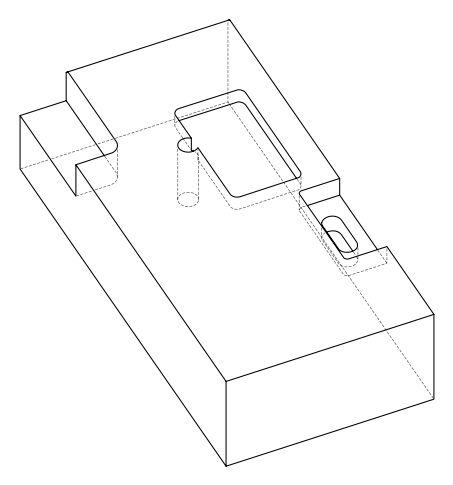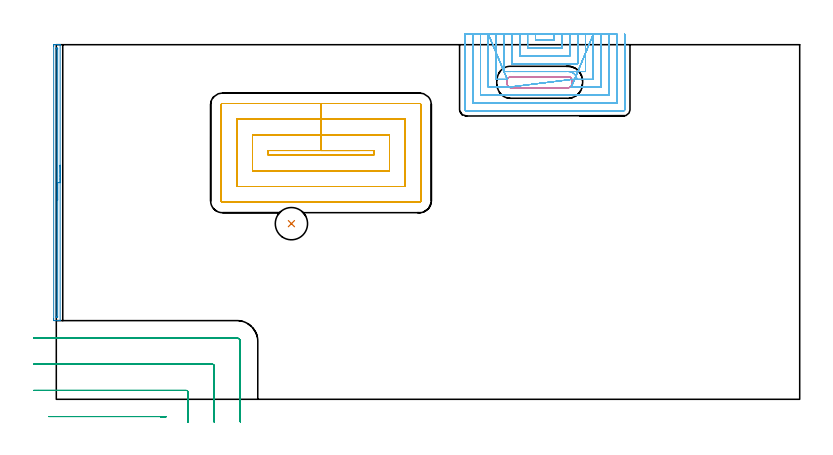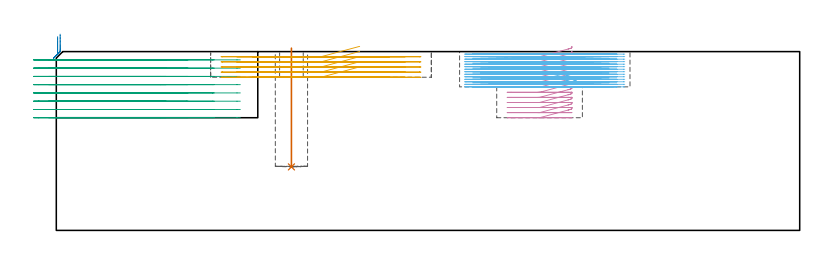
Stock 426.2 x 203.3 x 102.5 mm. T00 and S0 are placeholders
(PLAN: 6 operations, 4 tool changes, 77.7 min)
(1 INDEXABLE_INSERT_DRILL_BLIND_HOLE_FROM_SOLID | STEP1POCKET | NXT0302_008 | 0.27 min | 17679 mm3)
(2 AREA_MILL | FG_CHAMFER_SURFACE | UGT0205_001 | 2.68 min | 1104 mm3)
(3 MILL_CORNER_NOTCH_RECTANGULAR | CORNER_NOTCH_RECTANGULAR | UGT0201_094 | Follow Part, ap 5, ae 75% | 8.5 min | 196278 mm3)
(4 MILL_RECTANGULAR_POCKET | POCKET_RECTANGULAR_STRAIGHT | NXT0201_011 | Follow Part, ap 3, ae 75% | 3.4 min | 31877 mm3)
(5 MILL_RECTANGULAR_POCKET_1 | POCKET_RECTANGULAR_STRAIGHT_1 | NXT0201_011 | Follow Part, ap 3, ae 75% | 10.11 min | 126621 mm3)
(6 MILL_SLOT | SLOT_PARTIAL_RECTANGULAR | UGT0201_014 | Follow Part, ap 1.5, ae 75% | 52.73 min | 63587 mm3)
(TOOL NXT0302_008 | Index. Insert Drill 18.5mm [880-D1850L25-05] | D18.5 PA176 FL93 Z2)
(TOOL UGT0205_001 | Chamfer Mill 20 x 3 x 45 deg. | D20 FL50 Z2)
(TOOL UGT0201_094 | End mill 20 mm | D20 FL38 Z4)
(TOOL NXT0201_011 | ENDMILL 12mm [2P460-1200-NA 1630] | D12 FL38 Z6)
(TOOL UGT0201_014 | End mill 6 mm | D6 FL24 Z4)
(OP 1 INDEXABLE_INSERT_DRILL_BLIND_HOLE_FROM_SOLID)
G17 G21 G94 G90
T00 M6
G54
G17 G0 G90 X134.8 Y100.7 S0 M3
G43 Z112.5 H1
G94 G81 G98 Z36.4 F250. R104.5
G80
M5
M2
(OP 2 AREA_MILL)
G17 G21 G94 G90
T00 M6
G54
G17 G0 G90 X2.2 Y134.2 S1061 M3
G43 Z112.5 H0
G94 G1 Y134.162 Z111.628 F250.
Y134.048 Z110.763
Y133.859 Z109.912
Y133.597 Z109.08
Y133.263 Z108.274
Y132.86 Z107.5
Y132.391 Z106.764
Y131.86 Z106.072
Y131.271 Z105.429
Y130.628 Z104.84
Y129.936 Z104.308
Y129.2 Z103.84
Y128.426 Z103.437
Y127.62 Z103.103
Y126.788 Z102.841
Y125.936 Z102.652
Y125.072 Z102.538
Y124.2 Z102.5
Y45.254
X2.197 Y45.11 Z102.488
X2.175 Y45.107 Z102.466
X1.841 Y45.1 Z102.14
X1.404 Z101.703
X0.793 Z101.088
X-0.399 Z99.898
X-0.98 Y45.101 Z99.314
X-1.226 Y45.103 Z99.069
X-1.49 Y45.108 Z98.804
X-1.493 Y45.183 Z98.802
X-1.499 Y45.7 Z98.801
X-1.5 Y46.224 Z98.8
Y202.332
X-1.499 Y202.7 Z98.801
X-1.493 Y203.217 Z98.802
X-1.49 Y203.292 Z98.804
X-0.98 Y203.3 Z99.314
X-0.399 Z99.898
X-0.093 Z100.203
X0.488 Z100.784
X0.793 Z101.088
X1.404 Z101.704
X1.68 Z101.979
X1.842 Z102.141
X2.175 Y203.293 Z102.466
X2.197 Y203.29 Z102.488
X2.2 Y203.146 Z102.5
Y124.2
X0.786 Z101.086
Y47.491
X0.784 Y47.261 Z101.084
X0.781 Y47.152 Z101.081
X0.779 Y47.128 Z101.079
X0.767 Y47.11 Z101.067
X0.621 Y47.106 Z100.921
X0.287 Y47.101 Z100.587
X0.049 Y47.103 Z100.349
X-0.044 Y47.107 Z100.256
X-0.079 Y47.111 Z100.221
X-0.081 Y47.155 Z100.219
X-0.084 Y47.262 Z100.216
X-0.086 Y47.476 Z100.214
Y200.909
X-0.084 Y201.135 Z100.216
X-0.082 Y201.244 Z100.218
X-0.079 Y201.29 Z100.221
X-0.031 Y201.293 Z100.269
X0.159 Y201.297 Z100.459
X0.412 Y201.3 Z100.712
X0.651 Y201.297 Z100.951
X0.744 Y201.293 Z101.044
X0.779 Y201.289 Z101.079
X0.781 Y201.245 Z101.081
X0.784 Y201.138 Z101.084
X0.786 Y200.924 Z101.086
Y124.2
Y123.328 Z101.124
Y122.463 Z101.238
Y121.612 Z101.426
Y120.78 Z101.689
Y119.974 Z102.023
Y119.2 Z102.426
Y118.464 Z102.894
Y117.772 Z103.425
Y117.129 Z104.015
Y116.54 Z104.658
Y116.008 Z105.35
Y115.54 Z106.086
Y115.137 Z106.86
Y114.803 Z107.666
Y114.541 Z108.498
Y114.352 Z109.349
Y114.238 Z110.214
Y114.2 Z111.086
G0 Z112.5
M5
M2
(OP 3 MILL_CORNER_NOTCH_RECTANGULAR)
G17 G21 G94 G90
T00 M6
G54
G17 G0 G90 X62.945 Y-10. S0 M3
G43 Z112.5 H0
Z97.762
G94 G1 X59.945 F250.
G3 X59.514 Y-9.9 R1. F500.
G1 X-1.411
X-4.411 F250.
G0 Z112.5
X75.5 Y-13.
Z97.762
G1 Y-10.
Y4.105 F500.
G3 X74.505 Y5.1 R1.
G1 X-10.
X-13. F250.
G0 Z112.5
X90.5 Y-13.
Z97.762
G1 Y-10.
Y19.105 F500.
G3 X89.505 Y20.1 R1.
G1 X-10.
X-13. F250.
G0 Z112.5
X105.5 Y-13.
Z97.762
G1 Y-10.
Y33.2 F500.
G3 X103.6 Y35.1 R1.9
G1 X-10.
X-13. F250.
G0 Z112.5
X62.945 Y-10.
Z93.025
G1 X59.945
G3 X59.514 Y-9.9 R1. F500.
G1 X-1.411
X-4.411 F250.
G0 Z112.5
X75.5 Y-13.
Z93.025
G1 Y-10.
Y4.105 F500.
G3 X74.505 Y5.1 R1.
G1 X-10.
X-13. F250.
G0 Z112.5
X90.5 Y-13.
Z93.025
G1 Y-10.
Y19.105 F500.
G3 X89.505 Y20.1 R1.
G1 X-10.
X-13. F250.
G0 Z112.5
X105.5 Y-13.
Z93.025
G1 Y-10.
Y33.2 F500.
G3 X103.6 Y35.1 R1.9
G1 X-10.
X-13. F250.
G0 Z112.5
X62.945 Y-10.
Z88.287
G1 X59.945
G3 X59.514 Y-9.9 R1. F500.
G1 X-1.411
X-4.411 F250.
G0 Z112.5
X75.5 Y-13.
Z88.287
G1 Y-10.
Y4.105 F500.
G3 X74.505 Y5.1 R1.
G1 X-10.
X-13. F250.
G0 Z112.5
X90.5 Y-13.
Z88.287
G1 Y-10.
Y19.105 F500.
G3 X89.505 Y20.1 R1.
G1 X-10.
X-13. F250.
G0 Z112.5
X105.5 Y-13.
Z88.287
G1 Y-10.
Y33.2 F500.
G3 X103.6 Y35.1 R1.9
G1 X-10.
X-13. F250.
G0 Z112.5
X62.945 Y-10.
Z83.55
G1 X59.945
G3 X59.514 Y-9.9 R1. F500.
G1 X-1.411
X-4.411 F250.
G0 Z112.5
X75.5 Y-13.
Z83.55
G1 Y-10.
Y4.105 F500.
G3 X74.505 Y5.1 R1.
G1 X-10.
X-13. F250.
G0 Z112.5
X90.5 Y-13.
Z83.55
G1 Y-10.
Y19.105 F500.
G3 X89.505 Y20.1 R1.
G1 X-10.
X-13. F250.
G0 Z112.5
X105.5 Y-13.
Z83.55
G1 Y-10.
Y33.2 F500.
G3 X103.6 Y35.1 R1.9
G1 X-10.
X-13. F250.
G0 Z112.5
X62.945 Y-10.
Z78.812
G1 X59.945
G3 X59.514 Y-9.9 R1. F500.
G1 X-1.411
X-4.411 F250.
G0 Z112.5
X75.5 Y-13.
Z78.812
G1 Y-10.
Y4.105 F500.
G3 X74.505 Y5.1 R1.
G1 X-10.
X-13. F250.
G0 Z112.5
X90.5 Y-13.
Z78.812
G1 Y-10.
Y19.105 F500.
G3 X89.505 Y20.1 R1.
G1 X-10.
X-13. F250.
G0 Z112.5
X105.5 Y-13.
Z78.812
G1 Y-10.
Y33.2 F500.
G3 X103.6 Y35.1 R1.9
G1 X-10.
X-13. F250.
G0 Z112.5
X62.945 Y-10.
Z74.075
G1 X59.945
G3 X59.514 Y-9.9 R1. F500.
G1 X-1.411
X-4.411 F250.
G0 Z112.5
X75.5 Y-13.
Z74.075
G1 Y-10.
Y4.105 F500.
G3 X74.505 Y5.1 R1.
G1 X-10.
X-13. F250.
G0 Z112.5
X90.5 Y-13.
Z74.075
G1 Y-10.
Y19.105 F500.
G3 X89.505 Y20.1 R1.
G1 X-10.
X-13. F250.
G0 Z112.5
X105.5 Y-13.
Z74.075
G1 Y-10.
Y33.2 F500.
G3 X103.6 Y35.1 R1.9
G1 X-10.
X-13. F250.
G0 Z112.5
X62.945 Y-10.
Z69.337
G1 X59.945
G3 X59.514 Y-9.9 R1. F500.
G1 X-1.411
X-4.411 F250.
G0 Z112.5
X75.5 Y-13.
Z69.337
G1 Y-10.
Y4.105 F500.
G3 X74.505 Y5.1 R1.
G1 X-10.
X-13. F250.
G0 Z112.5
X90.5 Y-13.
Z69.337
G1 Y-10.
Y19.105 F500.
G3 X89.505 Y20.1 R1.
G1 X-10.
X-13. F250.
G0 Z112.5
X105.5 Y-13.
Z69.337
G1 Y-10.
Y33.2 F500.
G3 X103.6 Y35.1 R1.9
G1 X-10.
X-13. F250.
G0 Z112.5
X62.945 Y-10.
Z64.6
G1 X59.945
G3 X59.514 Y-9.9 R1. F500.
G1 X-1.411
X-4.411 F250.
G0 Z112.5
X75.5 Y-13.
Z64.6
G1 Y-10.
Y4.105 F500.
G3 X74.505 Y5.1 R1.
G1 X-10.
X-13. F250.
G0 Z112.5
X90.5 Y-13.
Z64.6
G1 Y-10.
Y19.105 F500.
G3 X89.505 Y20.1 R1.
G1 X-10.
X-13. F250.
G0 Z112.5
X105.5 Y-13.
Z64.6
G1 Y-10.
Y33.2 F500.
G3 X103.6 Y35.1 R1.9
G1 X-10.
X-13. F250.
G0 Z112.5
M5
M2
(OP 4 MILL_RECTANGULAR_POCKET)
G17 G21 G94 G90
T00 M6
G54
G17 G0 G90 X295.57 Y180.435 S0 M3
G43 Z112.5 H1
Z105.5
G94 G1 X295.6 Y180.652 Z105.441 F250.
Y182.848 Z104.853
X295.538 Y183.239 Z104.747
X295.408 Y183.612 Z104.641
X295.213 Y183.956 Z104.535
X294.959 Y184.259 Z104.429
X294.656 Y184.513 Z104.323
X294.312 Y184.708 Z104.217
X293.939 Y184.838 Z104.111
X293.548 Y184.9 Z104.005
X293.4 Z103.965
X277.05 Z99.585
X260.7 F500.
G3 X258.5 Y182.7 R2.2
G1 Y180.8
G3 X260.7 Y178.6 R2.2
G1 X293.4
G3 X295.6 Y180.8 R2.2
G1 Y182.7
G3 X293.4 Y184.9 R2.2
G1 X277.05
X276.05
G0 X295.566 Y180.435 Z102.585
G1 X295.6 Y180.652 Z102.526 F250.
Y182.848 Z101.937
X295.538 Y183.239 Z101.831
X295.408 Y183.612 Z101.725
X295.213 Y183.956 Z101.619
X294.959 Y184.259 Z101.514
X294.656 Y184.513 Z101.408
X294.312 Y184.708 Z101.302
X293.939 Y184.838 Z101.196
X293.548 Y184.9 Z101.09
X293.4 Z101.05
X277.05 Z96.669
X260.7 F500.
G3 X258.5 Y182.7 R2.2
G1 Y180.8
G3 X260.7 Y178.6 R2.2
G1 X293.4
G3 X295.6 Y180.8 R2.2
G1 Y182.7
G3 X293.4 Y184.9 R2.2
G1 X277.05
X276.05
G0 X295.566 Y180.435 Z99.669
G1 X295.6 Y180.652 Z99.61 F250.
Y182.848 Z99.022
X295.538 Y183.239 Z98.916
X295.408 Y183.612 Z98.81
X295.213 Y183.956 Z98.704
X294.959 Y184.259 Z98.598
X294.656 Y184.513 Z98.492
X294.312 Y184.708 Z98.386
X293.939 Y184.838 Z98.28
X293.548 Y184.9 Z98.175
X293.4 Z98.135
X277.05 Z93.754
X260.7 F500.
G3 X258.5 Y182.7 R2.2
G1 Y180.8
G3 X260.7 Y178.6 R2.2
G1 X293.4
G3 X295.6 Y180.8 R2.2
G1 Y182.7
G3 X293.4 Y184.9 R2.2
G1 X277.05
X276.05
G0 X295.566 Y180.435 Z96.754
G1 X295.6 Y180.652 Z96.695 F250.
Y182.848 Z96.106
X295.538 Y183.239 Z96.001
X295.408 Y183.612 Z95.895
X295.213 Y183.956 Z95.789
X294.959 Y184.259 Z95.683
X294.656 Y184.513 Z95.577
X294.312 Y184.708 Z95.471
X293.939 Y184.838 Z95.365
X293.548 Y184.9 Z95.259
X293.4 Z95.219
X277.05 Z90.838
X260.7 F500.
G3 X258.5 Y182.7 R2.2
G1 Y180.8
G3 X260.7 Y178.6 R2.2
G1 X293.4
G3 X295.6 Y180.8 R2.2
G1 Y182.7
G3 X293.4 Y184.9 R2.2
G1 X277.05
X276.05
G0 X295.566 Y180.435 Z93.838
G1 X295.6 Y180.652 Z93.78 F250.
Y182.848 Z93.191
X295.538 Y183.239 Z93.085
X295.408 Y183.612 Z92.979
X295.213 Y183.956 Z92.873
X294.959 Y184.259 Z92.767
X294.656 Y184.513 Z92.662
X294.312 Y184.708 Z92.556
X293.939 Y184.838 Z92.45
X293.548 Y184.9 Z92.344
X293.4 Z92.304
X277.05 Z87.923
X260.7 F500.
G3 X258.5 Y182.7 R2.2
G1 Y180.8
G3 X260.7 Y178.6 R2.2
G1 X293.4
G3 X295.6 Y180.8 R2.2
G1 Y182.7
G3 X293.4 Y184.9 R2.2
G1 X277.05
X276.05
G0 X295.566 Y180.435 Z90.923
G1 X295.6 Y180.652 Z90.864 F250.
Y182.848 Z90.276
X295.538 Y183.239 Z90.17
X295.408 Y183.612 Z90.064
X295.213 Y183.956 Z89.958
X294.959 Y184.259 Z89.852
X294.656 Y184.513 Z89.746
X294.312 Y184.708 Z89.64
X293.939 Y184.838 Z89.534
X293.548 Y184.9 Z89.428
X293.4 Z89.389
X277.05 Z85.008
X260.7 F500.
G3 X258.5 Y182.7 R2.2
G1 Y180.8
G3 X260.7 Y178.6 R2.2
G1 X293.4
G3 X295.6 Y180.8 R2.2
G1 Y182.7
G3 X293.4 Y184.9 R2.2
G1 X277.05
X276.05
G0 X295.566 Y180.435 Z88.008
G1 X295.6 Y180.652 Z87.949 F250.
Y182.848 Z87.36
X295.538 Y183.239 Z87.254
X295.408 Y183.612 Z87.149
X295.213 Y183.956 Z87.043
X294.959 Y184.259 Z86.937
X294.656 Y184.513 Z86.831
X294.312 Y184.708 Z86.725
X293.939 Y184.838 Z86.619
X293.548 Y184.9 Z86.513
X293.4 Z86.473
X277.05 Z82.092
X260.7 F500.
G3 X258.5 Y182.7 R2.2
G1 Y180.8
G3 X260.7 Y178.6 R2.2
G1 X293.4
G3 X295.6 Y180.8 R2.2
G1 Y182.7
G3 X293.4 Y184.9 R2.2
G1 X277.05
X276.05
G0 X295.566 Y180.435 Z85.092
G1 X295.6 Y180.652 Z85.034 F250.
Y182.848 Z84.445
X295.538 Y183.239 Z84.339
X295.408 Y183.612 Z84.233
X295.213 Y183.956 Z84.127
X294.959 Y184.259 Z84.021
X294.656 Y184.513 Z83.915
X294.312 Y184.708 Z83.809
X293.939 Y184.838 Z83.704
X293.548 Y184.9 Z83.598
X293.4 Z83.558
X277.05 Z79.177
X260.7 F500.
G3 X258.5 Y182.7 R2.2
G1 Y180.8
G3 X260.7 Y178.6 R2.2
G1 X293.4
G3 X295.6 Y180.8 R2.2
G1 Y182.7
G3 X293.4 Y184.9 R2.2
G1 X277.05
X276.05
G0 X295.566 Y180.435 Z82.177
G1 X295.6 Y180.652 Z82.118 F250.
Y182.848 Z81.53
X295.538 Y183.239 Z81.424
X295.408 Y183.612 Z81.318
X295.213 Y183.956 Z81.212
X294.959 Y184.259 Z81.106
X294.656 Y184.513 Z81.
X294.312 Y184.708 Z80.894
X293.939 Y184.838 Z80.788
X293.548 Y184.9 Z80.682
X293.4 Z80.642
X277.05 Z76.262
X260.7 F500.
G3 X258.5 Y182.7 R2.2
G1 Y180.8
G3 X260.7 Y178.6 R2.2
G1 X293.4
G3 X295.6 Y180.8 R2.2
G1 Y182.7
G3 X293.4 Y184.9 R2.2
G1 X277.05
X276.05
G0 X295.566 Y180.435 Z79.262
G1 X295.6 Y180.652 Z79.203 F250.
Y182.848 Z78.614
X295.538 Y183.239 Z78.508
X295.408 Y183.612 Z78.402
X295.213 Y183.956 Z78.296
X294.959 Y184.259 Z78.191
X294.656 Y184.513 Z78.085
X294.312 Y184.708 Z77.979
X293.939 Y184.838 Z77.873
X293.548 Y184.9 Z77.767
X293.4 Z77.727
X277.05 Z73.346
X260.7 F500.
G3 X258.5 Y182.7 R2.2
G1 Y180.8
G3 X260.7 Y178.6 R2.2
G1 X293.4
G3 X295.6 Y180.8 R2.2
G1 Y182.7
G3 X293.4 Y184.9 R2.2
G1 X277.05
X276.05
G0 X295.566 Y180.435 Z76.346
G1 X295.6 Y180.652 Z76.287 F250.
Y182.848 Z75.699
X295.538 Y183.239 Z75.593
X295.408 Y183.612 Z75.487
X295.213 Y183.956 Z75.381
X294.959 Y184.259 Z75.275
X294.656 Y184.513 Z75.169
X294.312 Y184.708 Z75.063
X293.939 Y184.838 Z74.957
X293.548 Y184.9 Z74.851
X293.4 Z74.812
X277.05 Z70.431
X260.7 F500.
G3 X258.5 Y182.7 R2.2
G1 Y180.8
G3 X260.7 Y178.6 R2.2
G1 X293.4
G3 X295.6 Y180.8 R2.2
G1 Y182.7
G3 X293.4 Y184.9 R2.2
G1 X277.05
X276.05
G0 X295.566 Y180.435 Z73.431
G1 X295.6 Y180.652 Z73.372 F250.
Y182.848 Z72.783
X295.538 Y183.239 Z72.678
X295.408 Y183.612 Z72.572
X295.213 Y183.956 Z72.466
X294.959 Y184.259 Z72.36
X294.656 Y184.513 Z72.254
X294.312 Y184.708 Z72.148
X293.939 Y184.838 Z72.042
X293.548 Y184.9 Z71.936
X293.4 Z71.896
X277.05 Z67.515
X260.7 F500.
G3 X258.5 Y182.7 R2.2
G1 Y180.8
G3 X260.7 Y178.6 R2.2
G1 X293.4
G3 X295.6 Y180.8 R2.2
G1 Y182.7
G3 X293.4 Y184.9 R2.2
G1 X277.05
X276.05
G0 X295.566 Y180.435 Z70.515
G1 X295.6 Y180.652 Z70.457 F250.
Y182.848 Z69.868
X295.538 Y183.239 Z69.762
X295.408 Y183.612 Z69.656
X295.213 Y183.956 Z69.55
X294.959 Y184.259 Z69.444
X294.656 Y184.513 Z69.338
X294.312 Y184.708 Z69.233
X293.939 Y184.838 Z69.127
X293.548 Y184.9 Z69.021
X293.4 Z68.981
X277.05 Z64.6
X260.7 F500.
G3 X258.5 Y182.7 R2.2
G1 Y180.8
G3 X260.7 Y178.6 R2.2
G1 X293.4
G3 X295.6 Y180.8 R2.2
G1 Y182.7
G3 X293.4 Y184.9 R2.2
G1 X277.05
X276.05
G0 Z112.5
M5
M2
(OP 5 MILL_RECTANGULAR_POCKET_1)
G17 G21 G94 G90
T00 M6
G54
G17 G0 G90 X173.918 Y142.6 S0 M3
G43 Z112.5 H1
Z105.5
G94 G1 X151.75 Z99.56 F250.
X121.5 F500.
Y140.
X182.
Y142.6
X151.75
Y151.6
X112.5
Y131.
X127.893
X191.
Y151.6
X151.75
Y160.6
X103.5
Y122.
X127.893
X200.
Y160.6
X151.75
Y169.6
X95.2
G3 X94.5 Y168.9 R0.7
G1 Y113.7
G3 X95.2 Y113. R0.7
G1 X208.3
G3 X209. Y113.7 R0.7
G1 Y168.9
G3 X208.3 Y169.6 R0.7
G1 X151.75
X150.75
G0 X173.918 Y142.6 Z102.56
G1 X151.75 Z96.62 F250.
X121.5 F500.
Y140.
X127.893
X182.
Y142.6
X151.75
Y151.6
X112.5
Y131.
X127.893
X191.
Y151.6
X151.75
Y160.6
X103.5
Y122.
X127.893
X200.
Y160.6
X151.75
Y169.6
X95.2
G3 X94.5 Y168.9 R0.7
G1 Y113.7
G3 X95.2 Y113. R0.7
G1 X208.3
G3 X209. Y113.7 R0.7
G1 Y168.9
G3 X208.3 Y169.6 R0.7
G1 X151.75
X150.75
G0 X173.918 Y142.6 Z99.62
G1 X151.75 Z93.68 F250.
X121.5 F500.
Y140.
X127.893
X182.
Y142.6
X151.75
Y151.6
X112.5
Y131.
X127.893
X191.
Y151.6
X151.75
Y160.6
X103.5
Y122.
X127.893
X200.
Y160.6
X151.75
Y169.6
X95.2
G3 X94.5 Y168.9 R0.7
G1 Y113.7
G3 X95.2 Y113. R0.7
G1 X208.3
G3 X209. Y113.7 R0.7
G1 Y168.9
G3 X208.3 Y169.6 R0.7
G1 X151.75
X150.75
G0 X173.918 Y142.6 Z96.68
G1 X151.75 Z90.74 F250.
X121.5 F500.
Y140.
X127.893
X182.
Y142.6
X151.75
Y151.6
X112.5
Y131.
X127.893
X191.
Y151.6
X151.75
Y160.6
X103.5
Y122.
X127.893
X200.
Y160.6
X151.75
Y169.6
X95.2
G3 X94.5 Y168.9 R0.7
G1 Y113.7
G3 X95.2 Y113. R0.7
G1 X208.3
G3 X209. Y113.7 R0.7
G1 Y168.9
G3 X208.3 Y169.6 R0.7
G1 X151.75
X150.75
G0 X173.918 Y142.6 Z93.74
G1 X151.75 Z87.8 F250.
X121.5 F500.
Y140.
X127.893
X182.
Y142.6
X151.75
Y151.6
X112.5
Y131.
X127.893
X191.
Y151.6
X151.75
Y160.6
X103.5
Y122.
X127.893
X200.
Y160.6
X151.75
Y169.6
X95.2
G3 X94.5 Y168.9 R0.7
G1 Y113.7
G3 X95.2 Y113. R0.7
G1 X208.3
G3 X209. Y113.7 R0.7
G1 Y168.9
G3 X208.3 Y169.6 R0.7
G1 X151.75
X150.75
G0 Z112.5
M5
M2
(OP 6 MILL_SLOT)
G17 G21 G94 G90
T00 M6
G54
G17 G0 G90 X274.702 Y209.3 S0 M3
G43 Z112.5 H0
Z101.057
G94 G1 Y206.3 F250.
G2 X274.7 Y205.9 R40.5 F500.
G1 X285.4
G2 X285.398 Y206.3 R40.5
G1 Y209.3 F250.
X270.2
Y206.3
Y201.4 F500.
X289.9
Y206.3
Y209.3 F250.
X265.7
Y206.3
Y196.9 F500.
X294.4
Y206.3
Y209.3 F250.
X261.2
Y206.3
Y192.4 F500.
X298.9
Y206.3
Y209.3 F250.
X256.7
Y206.3
Y187.9 F500.
X260.596
X260.902 Y187.914
X261.689 Y187.9
X292.446
X293.224 Y187.914
X293.508 Y187.9
X303.4
Y206.3
Y209.3 F250.
X252.2
Y206.3
Y183.4 F500.
X255.557
X258.557 F250.
X247.7 Y209.3 F500.
Y206.3 F250.
Y178.9 F500.
X255.854
X258.854 F250.
X295.548 Y183.4 F500.
X298.548 F250.
X307.9 F500.
Y206.3
Y209.3 F250.
X295.248 Y178.9 F500.
X298.248 F250.
X312.4 F500.
Y206.3
Y209.3 F250.
X243.2
Y206.3
Y174.4 F500.
X316.9
Y206.3
Y209.3 F250.
X238.7
Y206.3
Y169.9 F500.
X321.4
Y206.3
Y209.3 F250.
X234.2
Y206.3
Y166.1 F500.
G3 X234.9 Y165.4 R0.7
G1 X325.2
G3 X325.9 Y166.1 R0.7
G1 Y206.3
Y209.3 F250.
G0 X274.702 Z99.614
G1 Y206.3
G2 X274.7 Y205.9 R40.5 F500.
G1 X285.4
G2 X285.398 Y206.3 R40.5
G1 Y209.3 F250.
X270.2
Y206.3
Y201.4 F500.
X289.9
Y206.3
Y209.3 F250.
X265.7
Y206.3
Y196.9 F500.
X294.4
Y206.3
Y209.3 F250.
X261.2
Y206.3
Y192.4 F500.
X298.9
Y206.3
Y209.3 F250.
X256.7
Y206.3
Y187.9 F500.
X260.596
X260.902 Y187.914
X261.689 Y187.9
X292.446
X293.224 Y187.914
X293.508 Y187.9
X303.4
Y206.3
Y209.3 F250.
X252.2
Y206.3
Y183.4 F500.
X255.557
X258.557 F250.
X247.7 Y209.3 F500.
Y206.3 F250.
Y178.9 F500.
X255.854
X258.854 F250.
X295.548 Y183.4 F500.
X298.548 F250.
X307.9 F500.
Y206.3
Y209.3 F250.
X295.248 Y178.9 F500.
X298.248 F250.
X312.4 F500.
Y206.3
Y209.3 F250.
X243.2
Y206.3
Y174.4 F500.
X316.9
Y206.3
Y209.3 F250.
X238.7
Y206.3
Y169.9 F500.
X321.4
Y206.3
Y209.3 F250.
X234.2
Y206.3
Y166.1 F500.
G3 X234.9 Y165.4 R0.7
G1 X325.2
G3 X325.9 Y166.1 R0.7
G1 Y206.3
Y209.3 F250.
G0 X274.702 Z98.171
G1 Y206.3
G2 X274.7 Y205.9 R40.5 F500.
G1 X285.4
G2 X285.398 Y206.3 R40.5
G1 Y209.3 F250.
X270.2
Y206.3
Y201.4 F500.
X289.9
Y206.3
Y209.3 F250.
X265.7
Y206.3
Y196.9 F500.
X294.4
Y206.3
Y209.3 F250.
X261.2
Y206.3
Y192.4 F500.
X298.9
Y206.3
Y209.3 F250.
X256.7
Y206.3
Y187.9 F500.
X260.596
X260.902 Y187.914
X261.689 Y187.9
X292.446
X293.224 Y187.914
X293.508 Y187.9
X303.4
Y206.3
Y209.3 F250.
X252.2
Y206.3
Y183.4 F500.
X255.557
X258.557 F250.
X247.7 Y209.3 F500.
Y206.3 F250.
Y178.9 F500.
X255.854
X258.854 F250.
X295.548 Y183.4 F500.
X298.548 F250.
X307.9 F500.
Y206.3
Y209.3 F250.
X295.246 Y178.9 F500.
X298.246 F250.
X312.4 F500.
Y206.3
Y209.3 F250.
X243.2
Y206.3
Y174.4 F500.
X316.9
Y206.3
Y209.3 F250.
X238.7
Y206.3
Y169.9 F500.
X321.4
Y206.3
Y209.3 F250.
X234.2
Y206.3
Y166.1 F500.
G3 X234.9 Y165.4 R0.7
G1 X325.2
G3 X325.9 Y166.1 R0.7
G1 Y206.3
Y209.3 F250.
G0 X274.702 Z96.729
G1 Y206.3
G2 X274.7 Y205.9 R40.5 F500.
G1 X285.4
G2 X285.398 Y206.3 R40.5
G1 Y209.3 F250.
X270.2
Y206.3
Y201.4 F500.
X289.9
Y206.3
Y209.3 F250.
X265.7
Y206.3
Y196.9 F500.
X294.4
Y206.3
Y209.3 F250.
X261.2
Y206.3
Y192.4 F500.
X298.9
Y206.3
Y209.3 F250.
X256.7
Y206.3
Y187.9 F500.
X260.596
X260.902 Y187.914
X261.689 Y187.9
X292.446
X293.224 Y187.914
X293.508 Y187.9
X303.4
Y206.3
Y209.3 F250.
X252.2
Y206.3
Y183.4 F500.
X255.557
X258.557 F250.
X247.7 Y209.3 F500.
Y206.3 F250.
Y178.9 F500.
X255.854
X258.854 F250.
X295.548 Y183.4 F500.
X298.548 F250.
X307.9 F500.
Y206.3
Y209.3 F250.
X295.246 Y178.9 F500.
X298.246 F250.
X312.4 F500.
Y206.3
Y209.3 F250.
X243.2
Y206.3
Y174.4 F500.
X316.9
Y206.3
Y209.3 F250.
X238.7
Y206.3
Y169.9 F500.
X321.4
Y206.3
Y209.3 F250.
X234.2
Y206.3
Y166.1 F500.
G3 X234.9 Y165.4 R0.7
G1 X325.2
G3 X325.9 Y166.1 R0.7
G1 Y206.3
Y209.3 F250.
G0 X274.702 Z95.286
G1 Y206.3
G2 X274.7 Y205.9 R40.5 F500.
G1 X285.4
G2 X285.398 Y206.3 R40.5
G1 Y209.3 F250.
X270.2
Y206.3
Y201.4 F500.
X289.9
Y206.3
Y209.3 F250.
X265.7
Y206.3
Y196.9 F500.
X294.4
Y206.3
Y209.3 F250.
X261.2
Y206.3
Y192.4 F500.
X298.9
Y206.3
Y209.3 F250.
X256.7
Y206.3
Y187.9 F500.
X260.596
X260.902 Y187.914
X261.689 Y187.9
X292.446
X293.224 Y187.914
X293.508 Y187.9
X303.4
Y206.3
Y209.3 F250.
X252.2
Y206.3
Y183.4 F500.
X255.557
X258.557 F250.
X247.7 Y209.3 F500.
Y206.3 F250.
Y178.9 F500.
X255.854
X258.854 F250.
X295.548 Y183.4 F500.
X298.548 F250.
X307.9 F500.
Y206.3
Y209.3 F250.
X295.246 Y178.9 F500.
X298.246 F250.
X312.4 F500.
Y206.3
Y209.3 F250.
X243.2
Y206.3
Y174.4 F500.
X316.9
Y206.3
Y209.3 F250.
X238.7
Y206.3
Y169.9 F500.
X321.4
Y206.3
Y209.3 F250.
X234.2
Y206.3
Y166.1 F500.
G3 X234.9 Y165.4 R0.7
G1 X325.2
G3 X325.9 Y166.1 R0.7
G1 Y206.3
Y209.3 F250.
G0 X274.702 Z93.843
G1 Y206.3
G2 X274.7 Y205.9 R40.5 F500.
G1 X285.4
G2 X285.398 Y206.3 R40.5
G1 Y209.3 F250.
X270.2
Y206.3
Y201.4 F500.
X289.9
Y206.3
Y209.3 F250.
X265.7
Y206.3
Y196.9 F500.
X294.4
Y206.3
Y209.3 F250.
X261.2
Y206.3
Y192.4 F500.
X298.9
Y206.3
Y209.3 F250.
X256.7
Y206.3
Y187.9 F500.
X260.596
X260.902 Y187.914
X261.689 Y187.9
X292.446
X293.224 Y187.914
X293.508 Y187.9
X303.4
Y206.3
Y209.3 F250.
X252.2
Y206.3
Y183.4 F500.
X255.557
X258.557 F250.
X247.7 Y209.3 F500.
Y206.3 F250.
Y178.9 F500.
X255.854
X258.854 F250.
X295.548 Y183.4 F500.
X298.548 F250.
X307.9 F500.
Y206.3
Y209.3 F250.
X295.246 Y178.9 F500.
X298.246 F250.
X312.4 F500.
Y206.3
Y209.3 F250.
X243.2
Y206.3
Y174.4 F500.
X316.9
Y206.3
Y209.3 F250.
X238.7
Y206.3
Y169.9 F500.
X321.4
Y206.3
Y209.3 F250.
X234.2
Y206.3
Y166.1 F500.
G3 X234.9 Y165.4 R0.7
G1 X325.2
G3 X325.9 Y166.1 R0.7
G1 Y206.3
Y209.3 F250.
G0 X274.702 Z92.4
G1 Y206.3
G2 X274.7 Y205.9 R40.5 F500.
G1 X285.4
G2 X285.398 Y206.3 R40.5
G1 Y209.3 F250.
X270.2
Y206.3
Y201.4 F500.
X289.9
Y206.3
Y209.3 F250.
X265.7
Y206.3
Y196.9 F500.
X294.4
Y206.3
Y209.3 F250.
X261.2
Y206.3
Y192.4 F500.
X298.9
Y206.3
Y209.3 F250.
X256.7
Y206.3
Y187.9 F500.
X260.596
X260.902 Y187.914
X261.689 Y187.9
X292.446
X293.224 Y187.914
X293.508 Y187.9
X303.4
Y206.3
Y209.3 F250.
X252.2
Y206.3
Y183.4 F500.
X255.557
X258.557 F250.
X247.7 Y209.3 F500.
Y206.3 F250.
Y178.9 F500.
X255.854
X258.854 F250.
X295.548 Y183.4 F500.
X298.548 F250.
X307.9 F500.
Y206.3
Y209.3 F250.
X295.246 Y178.9 F500.
X298.246 F250.
X312.4 F500.
Y206.3
Y209.3 F250.
X243.2
Y206.3
Y174.4 F500.
X316.9
Y206.3
Y209.3 F250.
X238.7
Y206.3
Y169.9 F500.
X321.4
Y206.3
Y209.3 F250.
X234.2
Y206.3
Y166.1 F500.
G3 X234.9 Y165.4 R0.7
G1 X325.2
G3 X325.9 Y166.1 R0.7
G1 Y206.3
Y209.3 F250.
G0 X274.702 Z90.957
G1 Y206.3
G2 X274.7 Y205.9 R40.5 F500.
G1 X285.4
G2 X285.398 Y206.3 R40.5
G1 Y209.3 F250.
X270.2
Y206.3
Y201.4 F500.
X289.9
Y206.3
Y209.3 F250.
X265.7
Y206.3
Y196.9 F500.
X294.4
Y206.3
Y209.3 F250.
X261.2
Y206.3
Y192.4 F500.
X298.9
Y206.3
Y209.3 F250.
X256.7
Y206.3
Y187.9 F500.
X260.596
X260.902 Y187.914
X261.689 Y187.9
X292.446
X293.224 Y187.914
X293.508 Y187.9
X303.4
Y206.3
Y209.3 F250.
X252.2
Y206.3
Y183.4 F500.
X255.557
X258.557 F250.
X247.7 Y209.3 F500.
Y206.3 F250.
Y178.9 F500.
X255.854
X258.854 F250.
X295.548 Y183.4 F500.
X298.548 F250.
X307.9 F500.
Y206.3
Y209.3 F250.
X295.246 Y178.9 F500.
X298.246 F250.
X312.4 F500.
Y206.3
Y209.3 F250.
X243.2
Y206.3
Y174.4 F500.
X316.9
Y206.3
Y209.3 F250.
X238.7
Y206.3
Y169.9 F500.
X321.4
Y206.3
Y209.3 F250.
X234.2
Y206.3
Y166.1 F500.
G3 X234.9 Y165.4 R0.7
G1 X325.2
G3 X325.9 Y166.1 R0.7
G1 Y206.3
Y209.3 F250.
G0 X274.702 Z89.514
G1 Y206.3
G2 X274.7 Y205.9 R40.5 F500.
G1 X285.4
G2 X285.398 Y206.3 R40.5
G1 Y209.3 F250.
X270.2
Y206.3
Y201.4 F500.
X289.9
Y206.3
Y209.3 F250.
X265.7
Y206.3
Y196.9 F500.
X294.4
Y206.3
Y209.3 F250.
X261.2
Y206.3
Y192.4 F500.
X298.9
Y206.3
Y209.3 F250.
X256.7
Y206.3
Y187.9 F500.
X260.596
X260.902 Y187.914
X261.689 Y187.9
X292.446
X293.224 Y187.914
X293.508 Y187.9
X303.4
Y206.3
Y209.3 F250.
X252.2
Y206.3
Y183.4 F500.
X255.557
X258.557 F250.
X247.7 Y209.3 F500.
Y206.3 F250.
Y178.9 F500.
X255.854
X258.854 F250.
X295.548 Y183.4 F500.
X298.548 F250.
X307.9 F500.
Y206.3
Y209.3 F250.
X295.246 Y178.9 F500.
X298.246 F250.
X312.4 F500.
Y206.3
Y209.3 F250.
X243.2
Y206.3
Y174.4 F500.
X316.9
Y206.3
Y209.3 F250.
X238.7
Y206.3
Y169.9 F500.
X321.4
Y206.3
Y209.3 F250.
X234.2
Y206.3
Y166.1 F500.
G3 X234.9 Y165.4 R0.7
G1 X325.2
G3 X325.9 Y166.1 R0.7
G1 Y206.3
Y209.3 F250.
G0 X274.702 Z88.071
G1 Y206.3
G2 X274.7 Y205.9 R40.5 F500.
G1 X285.4
G2 X285.398 Y206.3 R40.5
G1 Y209.3 F250.
X270.2
Y206.3
Y201.4 F500.
X289.9
Y206.3
Y209.3 F250.
X265.7
Y206.3
Y196.9 F500.
X294.4
Y206.3
Y209.3 F250.
X261.2
Y206.3
Y192.4 F500.
X298.9
Y206.3
Y209.3 F250.
X256.7
Y206.3
Y187.9 F500.
X260.596
X260.902 Y187.914
X261.689 Y187.9
X292.446
X293.224 Y187.914
X293.508 Y187.9
X303.4
Y206.3
Y209.3 F250.
X252.2
Y206.3
Y183.4 F500.
X255.557
X258.557 F250.
X247.7 Y209.3 F500.
Y206.3 F250.
Y178.9 F500.
X255.854
X258.854 F250.
X295.548 Y183.4 F500.
X298.548 F250.
X307.9 F500.
Y206.3
Y209.3 F250.
X295.246 Y178.9 F500.
X298.246 F250.
X312.4 F500.
Y206.3
Y209.3 F250.
X243.2
Y206.3
Y174.4 F500.
X316.9
Y206.3
Y209.3 F250.
X238.7
Y206.3
Y169.9 F500.
X321.4
Y206.3
Y209.3 F250.
X234.2
Y206.3
Y166.1 F500.
G3 X234.9 Y165.4 R0.7
G1 X325.2
G3 X325.9 Y166.1 R0.7
G1 Y206.3
Y209.3 F250.
G0 X274.702 Z86.629
G1 Y206.3
G2 X274.7 Y205.9 R40.5 F500.
G1 X285.4
G2 X285.398 Y206.3 R40.5
G1 Y209.3 F250.
X270.2
Y206.3
Y201.4 F500.
X289.9
Y206.3
Y209.3 F250.
X265.7
Y206.3
Y196.9 F500.
X294.4
Y206.3
Y209.3 F250.
X261.2
Y206.3
Y192.4 F500.
X298.9
Y206.3
Y209.3 F250.
X256.7
Y206.3
Y187.9 F500.
X260.596
X260.902 Y187.914
X261.689 Y187.9
X292.446
X293.224 Y187.914
X293.508 Y187.9
X303.4
Y206.3
Y209.3 F250.
X252.2
Y206.3
Y183.4 F500.
X255.557
X258.557 F250.
X247.7 Y209.3 F500.
Y206.3 F250.
Y178.9 F500.
X255.854
X258.854 F250.
G0 X284.29 Y187.9 Z91.071
G1 X292.446 Z88.886
X293.224 Y187.914 Z88.677
X293.831 Y187.884 Z88.515
X294.436 Y187.795 Z88.351
X294.897 Y187.693 Z88.224
X295.456 Y187.477 Z88.064
X296.083 Y187.156 Z87.875
X296.582 Y186.826 Z87.715
X296.857 Y186.602 Z87.619
X297.516 Y185.901 Z87.362
X297.723 Y185.613 Z87.267
X298.086 Y184.958 Z87.066
X298.2 Y184.712 Z86.993
X298.301 Y184.469 Z86.923
X298.455 Y183.934 Z86.774
X298.548 Y183.4 Z86.629
X307.9 F500.
Y206.3
Y209.3 F250.
X295.246 Y178.9 F500.
X298.246 F250.
X312.4 F500.
Y206.3
Y209.3 F250.
X243.2
Y206.3
Y174.4 F500.
X316.9
Y206.3
Y209.3 F250.
X238.7
Y206.3
Y169.9 F500.
X321.4
Y206.3
Y209.3 F250.
X234.2
Y206.3
Y166.1 F500.
G3 X234.9 Y165.4 R0.7
G1 X325.2
G3 X325.9 Y166.1 R0.7
G1 Y206.3
Y209.3 F250.
G0 X274.702 Z85.186
G1 Y206.3
G2 X274.7 Y205.9 R40.5 F500.
G1 X285.4
G2 X285.398 Y206.3 R40.5
G1 Y209.3 F250.
X270.2
Y206.3
Y201.4 F500.
X289.9
Y206.3
Y209.3 F250.
X265.7
Y206.3
Y196.9 F500.
X294.4
Y206.3
Y209.3 F250.
X261.2
Y206.3
Y192.4 F500.
X298.9
Y206.3
Y209.3 F250.
X256.7
Y206.3
Y187.9 F500.
X260.596
X260.902 Y187.914
X261.689 Y187.9
X292.446
X293.224 Y187.914
X293.508 Y187.9
X303.4
Y206.3
Y209.3 F250.
X252.2
Y206.3
Y183.4 F500.
X255.557
X258.557 F250.
X247.7 Y209.3 F500.
Y206.3 F250.
Y178.9 F500.
X255.854
X258.854 F250.
G0 X284.29 Y187.9 Z89.629
G1 X292.446 Z87.443
X293.224 Y187.914 Z87.235
X293.831 Y187.884 Z87.072
X294.436 Y187.795 Z86.908
X294.897 Y187.693 Z86.781
X295.456 Y187.477 Z86.621
X296.083 Y187.156 Z86.432
X296.582 Y186.826 Z86.272
X296.857 Y186.602 Z86.177
X297.516 Y185.901 Z85.919
X297.723 Y185.613 Z85.824
X298.086 Y184.958 Z85.623
X298.2 Y184.712 Z85.551
X298.301 Y184.469 Z85.48
X298.455 Y183.934 Z85.331
X298.548 Y183.4 Z85.186
X307.9 F500.
Y206.3
Y209.3 F250.
X295.246 Y178.9 F500.
X298.246 F250.
X312.4 F500.
Y206.3
Y209.3 F250.
X243.2
Y206.3
Y174.4 F500.
X316.9
Y206.3
Y209.3 F250.
X238.7
Y206.3
Y169.9 F500.
X321.4
Y206.3
Y209.3 F250.
X234.2
Y206.3
Y166.1 F500.
G3 X234.9 Y165.4 R0.7
G1 X325.2
G3 X325.9 Y166.1 R0.7
G1 Y206.3
Y209.3 F250.
G0 X274.702 Z83.743
G1 Y206.3
G2 X274.7 Y205.9 R40.5 F500.
G1 X285.4
G2 X285.398 Y206.3 R40.5
G1 Y209.3 F250.
X270.2
Y206.3
Y201.4 F500.
X289.9
Y206.3
Y209.3 F250.
X265.7
Y206.3
Y196.9 F500.
X294.4
Y206.3
Y209.3 F250.
X261.2
Y206.3
Y192.4 F500.
X298.9
Y206.3
Y209.3 F250.
X256.7
Y206.3
Y187.9 F500.
X260.596
X260.902 Y187.914
X261.689 Y187.9
X292.446
X293.224 Y187.914
X293.508 Y187.9
X303.4
Y206.3
Y209.3 F250.
X252.2
Y206.3
Y183.4 F500.
X255.557
X258.557 F250.
X247.7 Y209.3 F500.
Y206.3 F250.
Y178.9 F500.
X255.854
X258.854 F250.
G0 X284.29 Y187.9 Z88.186
G1 X292.446 Z86.
X293.224 Y187.914 Z85.792
X293.831 Y187.884 Z85.629
X294.436 Y187.795 Z85.465
X294.897 Y187.693 Z85.339
X295.456 Y187.477 Z85.178
X296.083 Y187.156 Z84.989
X296.582 Y186.826 Z84.829
X296.857 Y186.602 Z84.734
X297.516 Y185.901 Z84.476
X297.723 Y185.613 Z84.381
X298.086 Y184.958 Z84.18
X298.2 Y184.712 Z84.108
X298.301 Y184.469 Z84.037
X298.455 Y183.934 Z83.888
X298.548 Y183.4 Z83.743
X307.9 F500.
Y206.3
Y209.3 F250.
X295.246 Y178.9 F500.
X298.246 F250.
X312.4 F500.
Y206.3
Y209.3 F250.
X243.2
Y206.3
Y174.4 F500.
X316.9
Y206.3
Y209.3 F250.
X238.7
Y206.3
Y169.9 F500.
X321.4
Y206.3
Y209.3 F250.
X234.2
Y206.3
Y166.1 F500.
G3 X234.9 Y165.4 R0.7
G1 X325.2
G3 X325.9 Y166.1 R0.7
G1 Y206.3
Y209.3 F250.
G0 X274.702 Z82.3
G1 Y206.3
G2 X274.7 Y205.9 R40.5 F500.
G1 X285.4
G2 X285.398 Y206.3 R40.5
G1 Y209.3 F250.
X270.2
Y206.3
Y201.4 F500.
X289.9
Y206.3
Y209.3 F250.
X265.7
Y206.3
Y196.9 F500.
X294.4
Y206.3
Y209.3 F250.
X261.2
Y206.3
Y192.4 F500.
X298.9
Y206.3
Y209.3 F250.
X256.7
Y206.3
Y187.9 F500.
X260.607
X260.915 Y187.913
X261.652 Y187.901
X261.689 Y187.9
X292.446
X292.488 Y187.901
X293.237 Y187.913
X293.508 Y187.9
X303.4
Y206.3
Y209.3 F250.
X252.2
Y206.3
Y183.4 F500.
X255.557
X258.557 F250.
X247.7 Y209.3 F500.
Y206.3 F250.
Y178.9 F500.
X255.854
X258.854 F250.
X295.548 Y183.4 F500.
X298.548 F250.
X307.9 F500.
Y206.3
Y209.3 F250.
X295.246 Y178.9 F500.
X298.246 F250.
X312.4 F500.
Y206.3
Y209.3 F250.
X243.2
Y206.3
Y174.4 F500.
X316.9
Y206.3
Y209.3 F250.
X238.7
Y206.3
Y169.9 F500.
X321.4
Y206.3
Y209.3 F250.
X234.2
Y206.3
Y166.1 F500.
G3 X234.9 Y165.4 R0.7
G1 X325.2
G3 X325.9 Y166.1 R0.7
G1 Y206.3
Y209.3 F250.
G0 Z112.5
M5
M2
